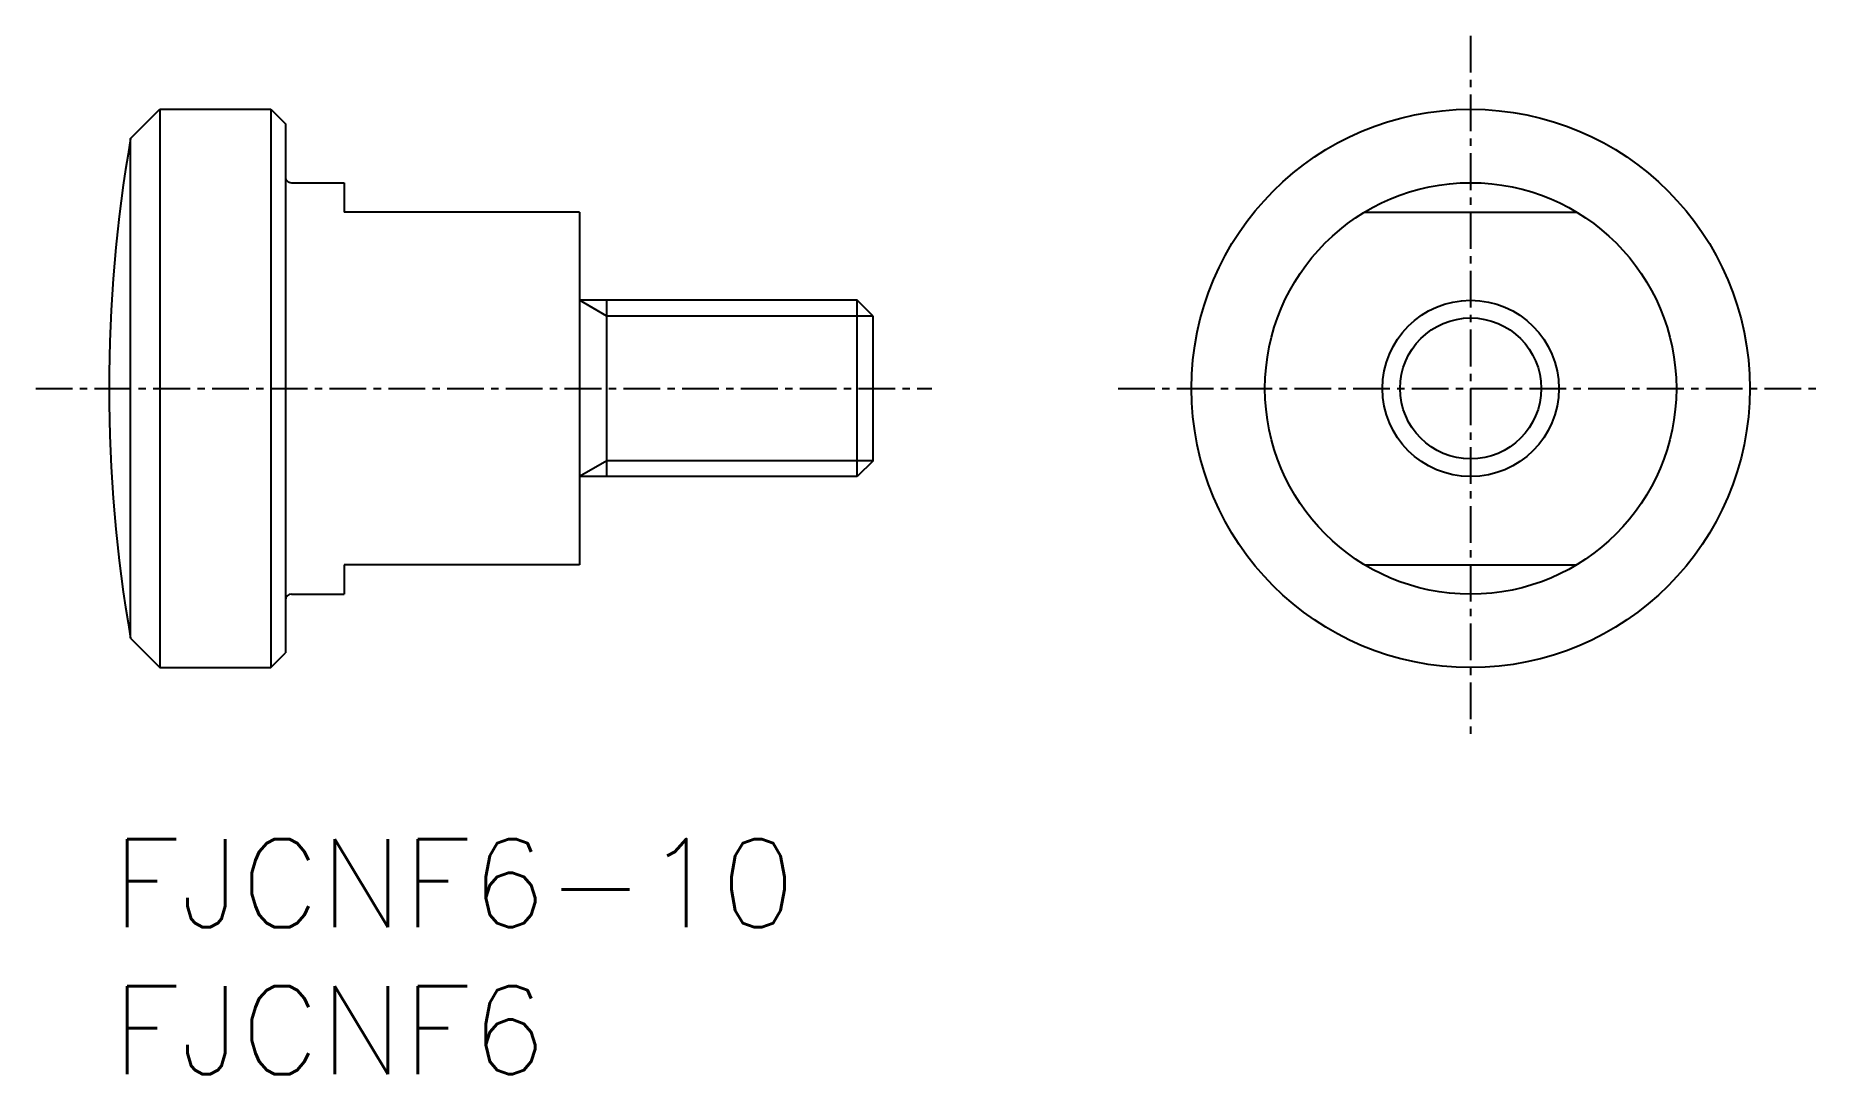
# Model space of a CAD drawing. Extents: x 107.1 to 167.9, y 83.1 to 118.4.
import ezdxf
from ezdxf.enums import TextEntityAlignment as Align

# ---------------------------------------------------------------- set-up
doc = ezdxf.new("R2010")
doc.units = 0
doc.linetypes.add('CENTER', pattern=[2, 1.25, -0.25, 0.25, -0.25])
doc.layers.get('0').update_dxf_attribs({"linetype": 'CONTINUOUS'})
doc.layers.add('CENTER', color=1, linetype='CENTER')
doc.styles.get("Standard").update_dxf_attribs({"font": 'txt.shx', "bigfont": 'extfont.shx'})

msp = doc.modelspace()

# ---------------------------------------------------------------- linework, layer by layer
at = {"color": 7, "linetype": 'CONTINUOUS'}
for p, q in [((110.34, 114.894), (111.34, 115.894)), ((111.34, 115.894), (111.34, 96.894)), ((111.34, 115.894), (115.112, 115.894)), ((115.112, 115.894), (115.112, 96.894)), ((115.112, 115.894), (115.612, 115.394)), ((115.612, 115.394), (115.612, 97.394)), ((110.34, 97.894), (110.34, 114.894)), ((115.812, 113.394), (117.612, 113.394)), ((117.612, 113.394), (117.612, 112.394)), ((125.612, 112.394), (117.612, 112.394)), ((125.612, 112.394), (125.612, 100.394)), ((152.339, 112.394), (159.55, 112.394)), ((135.071, 109.394), (125.612, 109.394)), ((126.55, 103.394), (126.55, 109.394)), ((135.612, 108.852), (135.071, 109.394)), ((135.071, 103.394), (135.071, 109.394)), ((135.612, 103.935), (135.612, 108.852)), ((135.612, 103.935), (135.071, 103.394)), ((135.071, 103.394), (125.612, 103.394)), ((125.612, 100.394), (117.612, 100.394)), ((117.612, 100.394), (117.612, 99.394)), ((152.339, 100.394), (159.55, 100.394)), ((115.812, 99.394), (117.612, 99.394)), ((110.34, 97.894), (111.34, 96.894)), ((115.112, 96.894), (115.612, 97.394)), ((111.34, 96.894), (115.112, 96.894))]:
    msp.add_line(p, q, dxfattribs=at)
at = {"color": 3, "linetype": 'CONTINUOUS'}
for p, q in [((126.55, 108.852), (125.612, 109.394)), ((135.612, 108.852), (126.55, 108.852)), ((126.55, 103.935), (125.612, 103.394)), ((135.612, 103.935), (126.55, 103.935))]:
    msp.add_line(p, q, dxfattribs=at)
at = {"color": 7, "linetype": 'CONTINUOUS'}
for radius in [9.5, 7, 3]:
    msp.add_circle((155.945, 106.394), radius, dxfattribs=at)
at = {"color": 3, "linetype": 'CONTINUOUS'}
msp.add_circle((155.945, 106.394), 2.4, dxfattribs=at)
at = {"color": 7, "linetype": 'CONTINUOUS'}
for centre, radius, start, end in [((159.612, 106.394), 50, 170.21218, 189.78782), ((115.812, 113.594), 0.2, 179.99999, 270), ((115.812, 99.194), 0.2, 90.00021, 180)]:
    msp.add_arc(centre, radius, start, end, dxfattribs=at)
at = {"layer": 'CENTER', "color": 1, "linetype": 'CENTER'}
for p, q in [((155.945, 118.394), (155.945, 94.394)), ((107.112, 106.394), (137.612, 106.394)), ((143.945, 106.394), (167.945, 106.394))]:
    msp.add_line(p, q, dxfattribs=at)

# ---------------------------------------------------------------- texts
at = {"color": 7, "linetype": 'CONTINUOUS'}
for s, p in [('FJCNF6-10', (109.706, 89.561)), ('FJCNF6', (109.706, 84.561))]:
    msp.add_text(s, height=3, dxfattribs=at).set_placement(p, align=Align.MIDDLE_LEFT)

doc.saveas('drawing.dxf')
